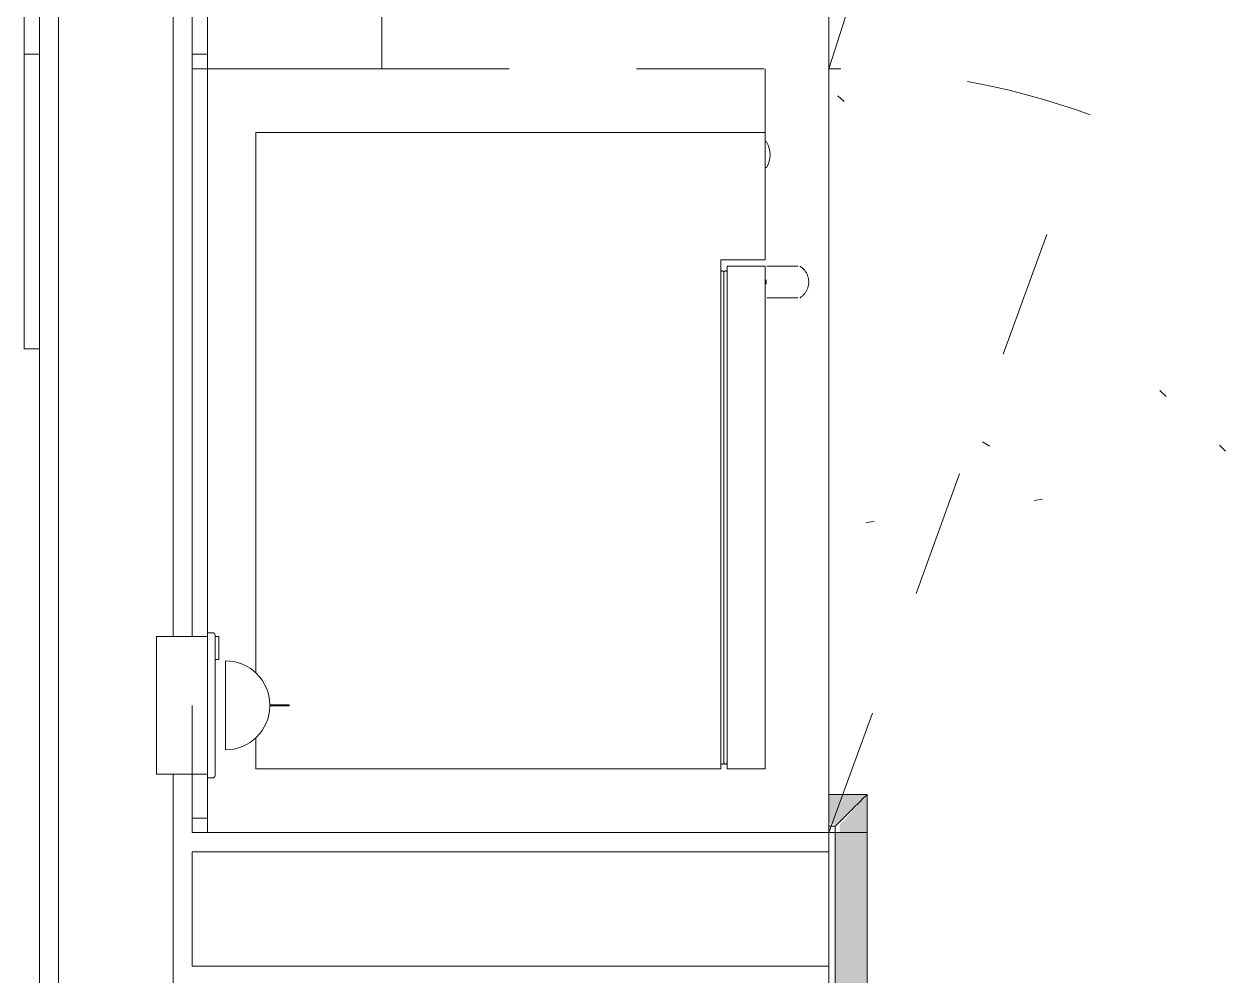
# Model space of a CAD drawing. Header units: metres. Extents: x -2477 to -2300, y 3875 to 4051.
# Drawn here: x -2393.05 to -2392.102, y 3971.876 to 3972.624 of the extents above; entities that cross this region are included whole.
import ezdxf

# ---------------------------------------------------------------- set-up
doc = ezdxf.new("R2010")
doc.units = ezdxf.units.M
doc.linetypes.add('Hidden', pattern=[0.006, 0.004, -0.002])
for name, color, linetype, lineweight in [('A-FLOR-PATT', 8, 'Continuous', 5), ('A-GENM', 13, 'Continuous', 5), ('A-WALL', 113, 'Continuous', 5), ('E-ELEC-FIXT', 91, 'Continuous', 5), ('I-FURN', 30, 'Continuous', 5), ('Q-CASE', 31, 'Continuous', 5), ('Q-CASE-HDLN', 31, 'Hidden', 5)]:
    doc.layers.add(name, color=color, linetype=linetype, lineweight=lineweight)
pattern_1 = [(307.5, (-3971.869, -2392.418), (0.489413607, 0.016003117), [0.00671, -0.37937, 0.00671, -0.42509, -0.41275]), (307.5, (-3971.869, -2392.418), (0.489413607, 0.016003117), [-0.81788, 0.00671, -0.40604]), (277.5, (-3971.869, -2392.418), (0.71682682, -0.44952104), [0.00671, -0.20157, 0.00671, -0.34127, -0.13335]), (277.5, (-3971.869, -2392.418), (0.71682682, -0.44952104), [-0.55626, 0.00671, -0.12664]), (237.5, (-3971.869, -2392.105), (0.001437647, -0.790987922), [0.00671, -0.12029, 0.00671, -0.45049, -0.5969]), (237.5, (-3971.869, -2392.105), (0.001437647, -0.790987922), [-0.5842, 0.00671, -0.59019]), (227.5, (-3971.869, -2392.105), (0.22293055, -0.76355215), [0.00671, -0.05679, 0.00671, -0.29301, -0.3429]), (227.5, (-3971.869, -2392.105), (0.22293055, -0.76355215), [-0.36322, 0.00671, -0.33619])]

# ---------------------------------------------------------------- blocks, each defined once
blk = doc.blocks.new('WALL_FINISH - M-TIL2 Wall Tile-3197785-GA - Part A')
at = {"layer": 'A-GENM'}
h = blk.add_hatch(dxfattribs=at)
h.set_pattern_fill('FP_16', color=256, style=0, pattern_type=2)
h.set_pattern_definition([(0, (0, 0), (0, 0.3), []), (90, (0, 0), (-0.6, 4e-17), [])])
h.paths.add_polyline_path([(0, -0.012), (0.04582, -0.012), (0.04582, 0), (0, 0)])
h.paths.add_polyline_path([(0.15418, -0.012), (1.812, -0.012), (1.812, 0), (0.15418, 0)])
for p, q in [((0, -0.012), (0.043, -0.012)), ((0.157, -0.012), (0.6, -0.012))]:
    blk.add_line(p, q, dxfattribs=at)
blk = doc.blocks.new('WALL_FINISH - M-FLT1 - Skirting Tile-2317593-GA - Part A')
at = {"layer": 'A-GENM'}
h = blk.add_hatch(dxfattribs=at)
h.set_pattern_fill('FP_17', color=256, style=0, pattern_type=2)
h.set_pattern_definition([(0, (0, 0), (0, 0.6), []), (90, (0, 0), (-0.6, 4e-17), [])])
h.paths.add_polyline_path([(0.76, -0.012), (0.76, 0), (0.28, 0), (0.28, -0.012)])
for p, q in [((0.76, -0.012), (0.76, 0)), ((0.28, -0.012), (0.76, -0.012))]:
    blk.add_line(p, q, dxfattribs=at)
blk = doc.blocks.new('Casework_BaseCabinet_DoublePanelSolid_AF - BelowBench_2Door_NO SHELF_-2653720-GA - Part A')
at = {"layer": 'Q-CASE-HDLN'}
for p, q in [((-0.5573, -0.502), (0.01446, -0.68392)), ((0.6427, -0.50265), (0.07094, -0.68457))]:
    blk.add_line(p, q, dxfattribs=at)
for centre, radius, start, end in [((-0.5573, -0.502), 0.6, 342.35021, 0), ((0.60194, -0.50896), 0.55928, 179.28743, 198.30049)]:
    blk.add_arc(centre, radius, start, end, dxfattribs=at)
blk = doc.blocks.new('Casework_UpperCabinet_OpenShelves_AF - UpperCabinet_OpenShelves-2649920-GA - Part A')
at = {"layer": 'Q-CASE-HDLN'}
for p, q in [((-0.2553, 0), (0.3447, 0)), ((-0.2553, -0.45), (-0.2553, 0)), ((-0.2553, 0), (0.3447, 0)), ((-0.2553, -0.45), (-0.2553, 0)), ((0.3447, 0), (0.3447, -0.012)), ((0.3447, 0), (0.3447, -0.012)), ((0.3447, -0.149), (0.3447, -0.45)), ((0.3447, -0.149), (0.3447, -0.45)), ((0.3447, -0.45), (-0.2553, -0.45)), ((0.3447, -0.45), (-0.2553, -0.45))]:
    blk.add_line(p, q, dxfattribs=at)
blk = doc.blocks.new('Casework_BaseCabinet_SinglePanelSolid_AF - BelowBench-2598576-GA - Part A')
at = {"layer": 'Q-CASE-HDLN'}
blk.add_line((-0.2553, -0.5), (0.30852, -0.70521), dxfattribs=at)
blk.add_arc((-0.2553, -0.5), 0.6, 340, 0, dxfattribs=at)
blk = doc.blocks.new('OVE003_FQCA-067_OVEN - MICROWAVE DOMESTIC_FE-35400 - FE-35400 - OVE003-2599696-GA - Part A')
at = {"layer": 'E-ELEC-FIXT'}
for p, q in [((-0.22536, 0), (-0.25, 0)), ((-0.25, 0), (-0.25, -0.365)), ((0.25, 0), (-0.17464, 0)), ((0.25, -0.4), (0.25, 0)), ((-0.25, -0.365), (0.15, -0.365)), ((-0.245, -0.3675), (-0.215, -0.3675)), ((-0.245, -0.3675), (-0.215, -0.3675)), ((-0.24456, -0.365), (-0.24474, -0.365)), ((-0.235, -0.3675), (-0.215, -0.3675)), ((-0.235, -0.3675), (-0.215, -0.3675)), ((0.11, -0.3675), (-0.215, -0.3675)), ((-0.215, -0.3675), (0.11, -0.3675)), ((0.11, -0.3675), (0.13, -0.3675)), ((0.11, -0.3675), (0.14, -0.3675)), ((0.11, -0.3675), (0.13, -0.3675)), ((0.11, -0.3675), (0.14, -0.3675)), ((0.15, -0.365), (0.15, -0.4)), ((-0.25, -0.37), (0.145, -0.37)), ((-0.25, -0.37), (-0.25, -0.4)), ((0.13956, -0.37), (0.13974, -0.37)), ((0.145, -0.4), (0.145, -0.37)), ((0.145, -0.4), (-0.25, -0.4)), ((0.12, -0.40115), (0.12, -0.42566)), ((0.145, -0.42566), (0.145, -0.40115)), ((0.15, -0.4), (0.25, -0.4)), ((0.2225, -0.4), (0.2225, -0.401)), ((0.2425, -0.401), (0.2425, -0.4)), ((0.2425, -0.4), (0.2425, -0.401)), ((0.2425, -0.401), (0.2425, -0.4)), ((0.2425, -0.4), (0.2425, -0.401)), ((0.2425, -0.401), (0.2425, -0.4)), ((0.2425, -0.4), (0.2425, -0.401)), ((0.2425, -0.401), (0.2425, -0.4)), ((0.2425, -0.4), (0.2425, -0.401)), ((0.2425, -0.401), (0.2425, -0.4)), ((0.2425, -0.4), (0.2425, -0.401))]:
    blk.add_line(p, q, dxfattribs=at)
at = {"layer": 'E-ELEC-FIXT', "flags": 128}
for points in [[(-0.245, -0.3675), (-0.24505, -0.3675), (-0.2451, -0.3675), (-0.24515, -0.36749), (-0.2452, -0.36748), (-0.24525, -0.36748), (-0.2453, -0.36746), (-0.24535, -0.36745), (-0.24539, -0.36744), (-0.24544, -0.36742), (-0.24549, -0.3674), (-0.24553, -0.36738), (-0.24558, -0.36736), (-0.24562, -0.36733), (-0.24566, -0.36731), (-0.24571, -0.36728), (-0.24575, -0.36725), (-0.24579, -0.36722), (-0.24582, -0.36719), (-0.24586, -0.36716), (-0.2459, -0.36712), (-0.24593, -0.36708), (-0.24596, -0.36705), (-0.24599, -0.36701), (-0.24602, -0.36697), (-0.24605, -0.36693), (-0.24608, -0.36688), (-0.2461, -0.36684), (-0.24613, -0.36679), (-0.24615, -0.36675), (-0.24617, -0.3667), (-0.24618, -0.36666), (-0.2462, -0.36661), (-0.24621, -0.36656), (-0.24622, -0.36651), (-0.24623, -0.36646), (-0.24624, -0.36641), (-0.24624, -0.36636), (-0.24625, -0.36631), (-0.24625, -0.36626), (-0.24625, -0.36621), (-0.24625, -0.36616), (-0.24624, -0.36611), (-0.24624, -0.36606), (-0.24623, -0.36601), (-0.24622, -0.36597), (-0.2462, -0.36592), (-0.24619, -0.36587), (-0.24617, -0.36582), (-0.24616, -0.36578), (-0.24614, -0.36573), (-0.24611, -0.36568), (-0.24609, -0.36564), (-0.24607, -0.3656), (-0.24604, -0.36556), (-0.24601, -0.36551), (-0.24598, -0.36547), (-0.24595, -0.36544), (-0.24592, -0.3654), (-0.24588, -0.36536), (-0.24584, -0.36533), (-0.24581, -0.3653), (-0.24577, -0.36526), (-0.24573, -0.36523), (-0.24569, -0.36521), (-0.24564, -0.36518), (-0.2456, -0.36515), (-0.24556, -0.36513), (-0.24551, -0.36511), (-0.24547, -0.36509), (-0.24542, -0.36507), (-0.24537, -0.36506), (-0.24532, -0.36504), (-0.24527, -0.36503), (-0.24523, -0.36502), (-0.24518, -0.36501)], [(-0.2452, -0.36998), (-0.24525, -0.36998), (-0.2453, -0.36996), (-0.24535, -0.36995), (-0.24539, -0.36994), (-0.24544, -0.36992), (-0.24549, -0.3699), (-0.24553, -0.36988), (-0.24558, -0.36986), (-0.24562, -0.36983), (-0.24566, -0.36981), (-0.24571, -0.36978), (-0.24575, -0.36975), (-0.24579, -0.36972), (-0.24582, -0.36969), (-0.24586, -0.36966), (-0.2459, -0.36962), (-0.24593, -0.36958), (-0.24596, -0.36955), (-0.24599, -0.36951), (-0.24602, -0.36947), (-0.24605, -0.36943), (-0.24608, -0.36938), (-0.2461, -0.36934), (-0.24613, -0.36929), (-0.24615, -0.36925), (-0.24617, -0.3692), (-0.24618, -0.36916), (-0.2462, -0.36911), (-0.24621, -0.36906), (-0.24622, -0.36901), (-0.24623, -0.36896), (-0.24624, -0.36891), (-0.24624, -0.36886), (-0.24625, -0.36881), (-0.24625, -0.36876), (-0.24625, -0.36871), (-0.24625, -0.36866), (-0.24624, -0.36861), (-0.24624, -0.36856), (-0.24623, -0.36851), (-0.24622, -0.36847), (-0.2462, -0.36842), (-0.24619, -0.36837), (-0.24617, -0.36832), (-0.24616, -0.36828), (-0.24614, -0.36823), (-0.24611, -0.36818), (-0.24609, -0.36814), (-0.24607, -0.3681), (-0.24604, -0.36806), (-0.24601, -0.36801), (-0.24598, -0.36797), (-0.24595, -0.36794), (-0.24592, -0.3679), (-0.24588, -0.36786), (-0.24584, -0.36783), (-0.24581, -0.3678), (-0.24577, -0.36776), (-0.24573, -0.36773), (-0.24569, -0.36771), (-0.24564, -0.36768), (-0.2456, -0.36765), (-0.24556, -0.36763), (-0.24551, -0.36761), (-0.24547, -0.36759), (-0.24542, -0.36757), (-0.24537, -0.36756), (-0.24532, -0.36754), (-0.24527, -0.36753), (-0.24523, -0.36752), (-0.24518, -0.36751), (-0.24513, -0.36751), (-0.24508, -0.3675), (-0.24503, -0.3675), (-0.245, -0.3675)], [(-0.245, -0.3675), (-0.24498, -0.3675), (-0.2449, -0.3675), (-0.24478, -0.3675), (-0.24462, -0.3675), (-0.2444, -0.3675), (-0.24414, -0.3675), (-0.24383, -0.3675), (-0.24348, -0.3675), (-0.24308, -0.3675), (-0.24263, -0.3675), (-0.24214, -0.3675), (-0.24161, -0.3675), (-0.24103, -0.3675), (-0.24042, -0.3675), (-0.23976, -0.3675), (-0.23906, -0.3675), (-0.23833, -0.3675), (-0.23755, -0.3675), (-0.23675, -0.3675), (-0.2359, -0.3675), (-0.23502, -0.3675), (-0.23411, -0.3675), (-0.23317, -0.3675), (-0.23221, -0.3675), (-0.23121, -0.3675), (-0.23019, -0.3675), (-0.22914, -0.3675), (-0.22807, -0.3675), (-0.22698, -0.3675), (-0.22587, -0.3675), (-0.22474, -0.3675), (-0.2236, -0.3675), (-0.22245, -0.3675), (-0.22128, -0.3675), (-0.2201, -0.3675), (-0.21891, -0.3675), (-0.21772, -0.3675), (-0.21652, -0.3675), (-0.21532, -0.3675), (-0.215, -0.3675)], [(-0.215, -0.3675), (-0.2162, -0.3675), (-0.2174, -0.3675), (-0.21859, -0.3675), (-0.21978, -0.3675), (-0.22096, -0.3675), (-0.22213, -0.3675), (-0.22329, -0.3675), (-0.22444, -0.3675), (-0.22557, -0.3675), (-0.22668, -0.3675), (-0.22778, -0.3675), (-0.22885, -0.3675), (-0.22991, -0.3675), (-0.23094, -0.3675), (-0.23194, -0.3675), (-0.23292, -0.3675), (-0.23386, -0.3675), (-0.23478, -0.3675), (-0.23567, -0.3675), (-0.23652, -0.3675), (-0.23734, -0.3675), (-0.23812, -0.3675), (-0.23887, -0.3675), (-0.23958, -0.3675), (-0.24024, -0.3675), (-0.24087, -0.3675), (-0.24146, -0.3675), (-0.242, -0.3675), (-0.2425, -0.3675), (-0.24296, -0.3675), (-0.24337, -0.3675), (-0.24374, -0.3675), (-0.24406, -0.3675), (-0.24434, -0.3675), (-0.24456, -0.3675), (-0.24474, -0.3675), (-0.24488, -0.3675), (-0.24496, -0.3675), (-0.245, -0.3675)], [(-0.215, -0.3675), (-0.2162, -0.3675), (-0.2174, -0.3675), (-0.21859, -0.3675), (-0.21978, -0.3675), (-0.22096, -0.3675), (-0.22213, -0.3675), (-0.22329, -0.3675), (-0.22444, -0.3675), (-0.22557, -0.3675), (-0.22668, -0.3675), (-0.22778, -0.3675), (-0.22885, -0.3675), (-0.22991, -0.3675), (-0.23094, -0.3675), (-0.23194, -0.3675), (-0.23292, -0.3675), (-0.23386, -0.3675), (-0.23478, -0.3675), (-0.23567, -0.3675), (-0.23652, -0.3675), (-0.23734, -0.3675), (-0.23812, -0.3675), (-0.23887, -0.3675), (-0.23958, -0.3675), (-0.24024, -0.3675), (-0.24087, -0.3675), (-0.24146, -0.3675), (-0.242, -0.3675), (-0.2425, -0.3675), (-0.24296, -0.3675), (-0.24337, -0.3675), (-0.24374, -0.3675), (-0.24406, -0.3675), (-0.24434, -0.3675), (-0.24456, -0.3675), (-0.24474, -0.3675), (-0.24488, -0.3675), (-0.24496, -0.3675), (-0.245, -0.3675)], [(-0.245, -0.3675), (-0.24498, -0.3675), (-0.2449, -0.3675), (-0.24478, -0.3675), (-0.24462, -0.3675), (-0.2444, -0.3675), (-0.24414, -0.3675), (-0.24383, -0.3675), (-0.24348, -0.3675), (-0.24308, -0.3675), (-0.24263, -0.3675), (-0.24214, -0.3675), (-0.24161, -0.3675), (-0.24103, -0.3675), (-0.24042, -0.3675), (-0.23976, -0.3675), (-0.23906, -0.3675), (-0.23833, -0.3675), (-0.23755, -0.3675), (-0.23675, -0.3675), (-0.2359, -0.3675), (-0.23502, -0.3675), (-0.23411, -0.3675), (-0.23317, -0.3675), (-0.23221, -0.3675), (-0.23121, -0.3675), (-0.23019, -0.3675), (-0.22914, -0.3675), (-0.22807, -0.3675), (-0.22698, -0.3675), (-0.22587, -0.3675), (-0.22474, -0.3675), (-0.2236, -0.3675), (-0.22245, -0.3675), (-0.22128, -0.3675), (-0.2201, -0.3675), (-0.21891, -0.3675), (-0.21772, -0.3675), (-0.21652, -0.3675), (-0.21532, -0.3675), (-0.215, -0.3675)], [(-0.215, -0.365), (-0.2162, -0.365), (-0.2174, -0.365), (-0.21859, -0.365), (-0.21978, -0.365), (-0.22096, -0.365), (-0.22213, -0.365)], [(0.11745, -0.365), (0.11628, -0.365), (0.1151, -0.365), (0.11391, -0.365), (0.11272, -0.365), (0.11152, -0.365), (0.11032, -0.365), (0.11, -0.365)], [(0.14, -0.3675), (0.13998, -0.3675), (0.1399, -0.3675), (0.13978, -0.3675), (0.13962, -0.3675), (0.1394, -0.3675), (0.13914, -0.3675), (0.13883, -0.3675), (0.13848, -0.3675), (0.13808, -0.3675), (0.13763, -0.3675), (0.13714, -0.3675), (0.13661, -0.3675), (0.13603, -0.3675), (0.13542, -0.3675), (0.13476, -0.3675), (0.13406, -0.3675), (0.13333, -0.3675), (0.13255, -0.3675), (0.13175, -0.3675), (0.1309, -0.3675), (0.13002, -0.3675), (0.12911, -0.3675), (0.12817, -0.3675), (0.12721, -0.3675), (0.12621, -0.3675), (0.12519, -0.3675), (0.12414, -0.3675), (0.12307, -0.3675), (0.12198, -0.3675), (0.12087, -0.3675), (0.11974, -0.3675), (0.1186, -0.3675), (0.11745, -0.3675), (0.11628, -0.3675), (0.1151, -0.3675), (0.11391, -0.3675), (0.11272, -0.3675), (0.11152, -0.3675), (0.11032, -0.3675), (0.11, -0.3675)], [(0.11, -0.3675), (0.1112, -0.3675), (0.1124, -0.3675), (0.11359, -0.3675), (0.11478, -0.3675), (0.11596, -0.3675), (0.11713, -0.3675), (0.11829, -0.3675), (0.11944, -0.3675), (0.12057, -0.3675), (0.12168, -0.3675), (0.12278, -0.3675), (0.12385, -0.3675), (0.12491, -0.3675), (0.12594, -0.3675), (0.12694, -0.3675), (0.12792, -0.3675), (0.12886, -0.3675), (0.12978, -0.3675), (0.13067, -0.3675), (0.13152, -0.3675), (0.13234, -0.3675), (0.13312, -0.3675), (0.13387, -0.3675), (0.13458, -0.3675), (0.13524, -0.3675), (0.13587, -0.3675), (0.13646, -0.3675), (0.137, -0.3675), (0.1375, -0.3675), (0.13796, -0.3675), (0.13837, -0.3675), (0.13874, -0.3675), (0.13906, -0.3675), (0.13934, -0.3675), (0.13956, -0.3675), (0.13974, -0.3675), (0.13988, -0.3675), (0.13996, -0.3675), (0.14, -0.3675)], [(0.11, -0.3675), (0.1112, -0.3675), (0.1124, -0.3675), (0.11359, -0.3675), (0.11478, -0.3675), (0.11596, -0.3675), (0.11713, -0.3675), (0.11829, -0.3675), (0.11944, -0.3675), (0.12057, -0.3675), (0.12168, -0.3675), (0.12278, -0.3675), (0.12385, -0.3675), (0.12491, -0.3675), (0.12594, -0.3675), (0.12694, -0.3675), (0.12792, -0.3675), (0.12886, -0.3675), (0.12978, -0.3675), (0.13067, -0.3675), (0.13152, -0.3675), (0.13234, -0.3675), (0.13312, -0.3675), (0.13387, -0.3675), (0.13458, -0.3675), (0.13524, -0.3675), (0.13587, -0.3675), (0.13646, -0.3675), (0.137, -0.3675), (0.1375, -0.3675), (0.13796, -0.3675), (0.13837, -0.3675), (0.13874, -0.3675), (0.13906, -0.3675), (0.13934, -0.3675), (0.13956, -0.3675), (0.13974, -0.3675), (0.13988, -0.3675), (0.13996, -0.3675), (0.14, -0.3675)], [(0.14, -0.3675), (0.13998, -0.3675), (0.1399, -0.3675), (0.13978, -0.3675), (0.13962, -0.3675), (0.1394, -0.3675), (0.13914, -0.3675), (0.13883, -0.3675), (0.13848, -0.3675), (0.13808, -0.3675), (0.13763, -0.3675), (0.13714, -0.3675), (0.13661, -0.3675), (0.13603, -0.3675), (0.13542, -0.3675), (0.13476, -0.3675), (0.13406, -0.3675), (0.13333, -0.3675), (0.13255, -0.3675), (0.13175, -0.3675), (0.1309, -0.3675), (0.13002, -0.3675), (0.12911, -0.3675), (0.12817, -0.3675), (0.12721, -0.3675), (0.12621, -0.3675), (0.12519, -0.3675), (0.12414, -0.3675), (0.12307, -0.3675), (0.12198, -0.3675), (0.12087, -0.3675), (0.11974, -0.3675), (0.1186, -0.3675), (0.11745, -0.3675), (0.11628, -0.3675), (0.1151, -0.3675), (0.11391, -0.3675), (0.11272, -0.3675), (0.11152, -0.3675), (0.11032, -0.3675), (0.11, -0.3675)], [(0.13978, -0.365), (0.13962, -0.365), (0.1394, -0.365)], [(0.1402, -0.36502), (0.14025, -0.36502), (0.1403, -0.36504), (0.14035, -0.36505), (0.14039, -0.36506), (0.14044, -0.36508), (0.14049, -0.3651), (0.14053, -0.36512), (0.14058, -0.36514), (0.14062, -0.36517), (0.14066, -0.36519), (0.14071, -0.36522), (0.14075, -0.36525), (0.14079, -0.36528), (0.14082, -0.36531), (0.14086, -0.36534), (0.1409, -0.36538), (0.14093, -0.36542), (0.14096, -0.36545), (0.14099, -0.36549), (0.14102, -0.36553), (0.14105, -0.36557), (0.14108, -0.36562), (0.1411, -0.36566), (0.14113, -0.36571), (0.14115, -0.36575), (0.14117, -0.3658), (0.14118, -0.36584), (0.1412, -0.36589), (0.14121, -0.36594), (0.14122, -0.36599), (0.14123, -0.36604), (0.14124, -0.36609), (0.14124, -0.36614), (0.14125, -0.36619), (0.14125, -0.36624), (0.14125, -0.36629), (0.14125, -0.36634), (0.14124, -0.36639), (0.14124, -0.36644), (0.14123, -0.36649), (0.14122, -0.36653), (0.1412, -0.36658), (0.14119, -0.36663), (0.14117, -0.36668), (0.14116, -0.36672), (0.14114, -0.36677), (0.14111, -0.36682), (0.14109, -0.36686), (0.14107, -0.3669), (0.14104, -0.36694), (0.14101, -0.36699), (0.14098, -0.36703), (0.14095, -0.36706), (0.14092, -0.3671), (0.14088, -0.36714), (0.14084, -0.36717), (0.14081, -0.3672), (0.14077, -0.36724), (0.14073, -0.36727), (0.14069, -0.36729), (0.14064, -0.36732), (0.1406, -0.36735), (0.14056, -0.36737), (0.14051, -0.36739), (0.14047, -0.36741), (0.14042, -0.36743), (0.14037, -0.36744), (0.14032, -0.36746), (0.14027, -0.36747), (0.14023, -0.36748), (0.14018, -0.36749), (0.14013, -0.36749), (0.14008, -0.3675), (0.14003, -0.3675), (0.14, -0.3675)], [(0.14, -0.3675), (0.14005, -0.3675), (0.1401, -0.3675), (0.14015, -0.36751), (0.1402, -0.36752), (0.14025, -0.36752), (0.1403, -0.36754), (0.14035, -0.36755), (0.14039, -0.36756), (0.14044, -0.36758), (0.14049, -0.3676), (0.14053, -0.36762), (0.14058, -0.36764), (0.14062, -0.36767), (0.14066, -0.36769), (0.14071, -0.36772), (0.14075, -0.36775), (0.14079, -0.36778), (0.14082, -0.36781), (0.14086, -0.36784), (0.1409, -0.36788), (0.14093, -0.36792), (0.14096, -0.36795), (0.14099, -0.36799), (0.14102, -0.36803), (0.14105, -0.36807), (0.14108, -0.36812), (0.1411, -0.36816), (0.14113, -0.36821), (0.14115, -0.36825), (0.14117, -0.3683), (0.14118, -0.36834), (0.1412, -0.36839), (0.14121, -0.36844), (0.14122, -0.36849), (0.14123, -0.36854), (0.14124, -0.36859), (0.14124, -0.36864), (0.14125, -0.36869), (0.14125, -0.36874), (0.14125, -0.36879), (0.14125, -0.36884), (0.14124, -0.36889), (0.14124, -0.36894), (0.14123, -0.36899), (0.14122, -0.36903), (0.1412, -0.36908), (0.14119, -0.36913), (0.14117, -0.36918), (0.14116, -0.36922), (0.14114, -0.36927), (0.14111, -0.36932), (0.14109, -0.36936), (0.14107, -0.3694), (0.14104, -0.36944), (0.14101, -0.36949), (0.14098, -0.36953), (0.14095, -0.36956), (0.14092, -0.3696), (0.14088, -0.36964), (0.14084, -0.36967), (0.14081, -0.3697), (0.14077, -0.36974), (0.14073, -0.36977), (0.14069, -0.36979), (0.14064, -0.36982), (0.1406, -0.36985), (0.14056, -0.36987), (0.14051, -0.36989), (0.14047, -0.36991), (0.14042, -0.36993), (0.14037, -0.36994), (0.14032, -0.36996), (0.14027, -0.36997), (0.14023, -0.36998), (0.14018, -0.36999)], [(-0.24478, -0.37), (-0.24462, -0.37), (-0.2444, -0.37)], [(-0.22245, -0.37), (-0.22128, -0.37), (-0.2201, -0.37), (-0.21891, -0.37), (-0.21772, -0.37), (-0.21652, -0.37), (-0.21532, -0.37), (-0.215, -0.37)], [(0.11, -0.37), (0.1112, -0.37), (0.1124, -0.37), (0.11359, -0.37), (0.11478, -0.37), (0.11596, -0.37), (0.11713, -0.37)], [(0.145, -0.4271), (0.14469, -0.42759), (0.14436, -0.42807), (0.14401, -0.42854), (0.14364, -0.42899), (0.14325, -0.42943), (0.14285, -0.42985), (0.14243, -0.43026), (0.142, -0.43064), (0.14155, -0.43102), (0.14108, -0.43137), (0.1406, -0.4317), (0.14011, -0.43202), (0.1396, -0.43231), (0.13909, -0.43258), (0.13856, -0.43284), (0.13803, -0.43307), (0.13748, -0.43328), (0.13693, -0.43347), (0.13637, -0.43363), (0.13581, -0.43378), (0.13523, -0.4339), (0.13466, -0.434), (0.13408, -0.43407), (0.1335, -0.43412), (0.13292, -0.43415), (0.13233, -0.43416), (0.13175, -0.43414), (0.13117, -0.4341), (0.13059, -0.43403), (0.13001, -0.43394), (0.12944, -0.43383), (0.12887, -0.4337), (0.12831, -0.43354), (0.12775, -0.43336), (0.1272, -0.43316), (0.12666, -0.43294), (0.12613, -0.43269), (0.12561, -0.43243), (0.1251, -0.43214), (0.12461, -0.43184), (0.12412, -0.43151), (0.12365, -0.43117), (0.12319, -0.4308), (0.12275, -0.43042), (0.12232, -0.43002), (0.12191, -0.42961), (0.12152, -0.42918), (0.12115, -0.42873), (0.12079, -0.42827), (0.12045, -0.42779), (0.12013, -0.42731), (0.12, -0.4271)]]:
    blk.add_lwpolyline(points, dxfattribs=at)
at = {"layer": 'E-ELEC-FIXT'}
blk.add_arc((0.2325, -0.38444), 0.01934, 238.86815, 301.13185, dxfattribs=at)
blk.add_arc((0.2325, -0.38444), 0.01934, 238.86815, 301.13185, dxfattribs=at)
blk.add_arc((0.2325, -0.38444), 0.01934, 238.86815, 301.13185, dxfattribs=at)
blk.add_arc((0.2325, -0.38444), 0.01934, 238.86815, 301.13185, dxfattribs=at)
blk.add_arc((0.2325, -0.38444), 0.01934, 238.86815, 301.13185, dxfattribs=at)
blk.add_arc((0.2325, -0.38444), 0.01934, 238.86815, 301.13185, dxfattribs=at)
blk.add_arc((0.2325, -0.38444), 0.01934, 238.86815, 301.13185, dxfattribs=at)
blk.add_arc((0.2325, -0.38444), 0.01934, 238.86815, 301.13185, dxfattribs=at)
blk.add_arc((0.2325, -0.38444), 0.01934, 238.86815, 301.13185, dxfattribs=at)
blk.add_arc((0.2325, -0.38444), 0.01934, 238.86815, 301.13185, dxfattribs=at)
blk.add_open_spline([(0.13074, -0.40061), (0.13146, -0.40071), (0.13265, -0.40077), (0.13382, -0.40067), (0.13425, -0.40061)], degree=3, knots=[0.4444444, 0.4444444, 0.4444444, 0.4444444, 0.5138889, 0.5555556, 0.5555556, 0.5555556, 0.5555556], dxfattribs=at)
blk = doc.blocks.new('GPO100_GPO - SINGLE_9000 - 9000 - GPO100-2608006-GA - Part A')
at = {"layer": 'E-ELEC-FIXT'}
for p, q in [((-0.05418, 0.046), (0.05418, 0.046)), ((-0.05418, 0.046), (-0.05418, 0.006)), ((0.05418, 0.006), (0.05418, 0.046)), ((-0.057, 0.006), (0.057, 0.006)), ((-0.057, 0.006), (-0.057, 0.002)), ((-0.055, 0), (0.055, 0)), ((0.057, 0.002), (0.057, 0.006)), ((0.035, -0.008), (-0.035, -0.008)), ((-0.00953, 0), (-0.01212, 0)), ((-0.01212, 0), (-0.00887, 0)), ((-0.00628, 0), (-0.00953, 0)), ((-0.00887, 0), (-0.00628, 0)), ((-0.0015, 0), (0.0015, 0)), ((0.0015, 0), (-0.0015, 0)), ((0.00953, 0), (0.00628, 0)), ((0.00628, 0), (0.00887, 0)), ((0.00887, 0), (0.01212, 0)), ((0.01212, 0), (0.00953, 0)), ((0.036, -0.00283), (0.036, 0)), ((0.036, 0), (0.054, 0)), ((0.054, -0.00283), (0.036, -0.00283)), ((0.054, 0), (0.054, -0.00283)), ((-0.0005, -0.043), (-0.0005, -0.058)), ((0.0005, -0.058), (0.0005, -0.043)), ((-0.0005, -0.058), (0.0005, -0.058))]:
    blk.add_line(p, q, dxfattribs=at)
for start, end in [(180, 269.18146), (270.81854, 360)]:
    blk.add_arc((0, -0.008), 0.035, start, end, dxfattribs=at)
for points in [[(-0.057, 0.002), (-0.057, 0.00183), (-0.05697, 0.00156), (-0.05685, 0.00123), (-0.05674, 0.001), (-0.05659, 0.00078), (-0.05642, 0.00058), (-0.05622, 0.00041), (-0.05604, 0.00029), (-0.05589, 0.0002), (-0.05573, 0.00013), (-0.0556, 0.00009), (-0.05552, 0.00007)], [(0.057, 0.002), (0.057, 0.00183), (0.05697, 0.00156), (0.05685, 0.00123), (0.05674, 0.001), (0.05659, 0.00078), (0.05642, 0.00058), (0.05622, 0.00041), (0.05604, 0.00029), (0.05589, 0.0002), (0.05573, 0.00013), (0.0556, 0.00009), (0.05552, 0.00007)]]:
    blk.add_open_spline(points, degree=3, knots=[0, 0, 0, 0, 0.1666667, 0.25, 0.3333333, 0.4166667, 0.5, 0.5833333, 0.6666667, 0.7083333, 0.75, 0.8333333, 0.8333333, 0.8333333, 0.8333333], dxfattribs=at)
blk = doc.blocks.new('FP_128-GA - Part A')
at = {"layer": 'A-GENM', "true_color": 0xe2e9e0}
blk.add_hatch(color=254, dxfattribs=at).paths.add_polyline_path([(0.12, -0.01232), (0.12, -0.03), (0.15, -0.03), (0.12585, -0.00835), (0.12, -0.00835)])
blk = doc.blocks.new('FP_129-GA - Part A')
at = {"layer": 'A-GENM', "true_color": 0xe2e9e0}
blk.add_hatch(color=254, dxfattribs=at).paths.add_polyline_path([(0.12585, -0.00585), (0.15, -0.03), (0.14948, 0), (0.1277, 0), (0.12628, -0.00451)])
blk = doc.blocks.new('FP_130-GA - Part A')
at = {"layer": 'A-GENM', "true_color": 0xe2e9e0}
blk.add_hatch(color=254, dxfattribs=at).paths.add_polyline_path([(-0.03, -0.03), (0, -0.03), (0, -0.00835), (-0.00835, -0.00835), (-0.02353, -0.02353)])
blk = doc.blocks.new('FP_131-GA - Part A')
at = {"layer": 'A-GENM', "true_color": 0xe2e9e0}
blk.add_hatch(color=254, dxfattribs=at).paths.add_polyline_path([(-0.03, -0.03), (-0.00835, -0.00835), (-0.00835, 0), (-0.03, 0), (-0.03, -0.02559)])
blk = doc.blocks.new('FP_132-GA - Part A')
at = {"layer": 'A-GENM', "true_color": 0xe2e9e0}
blk.add_hatch(color=254, dxfattribs=at).paths.add_polyline_path([(0, -0.00585), (0, -0.03), (0.12, -0.03), (0.12, -0.005), (0, -0.005)])
blk = doc.blocks.new('SKIRTING1 - FLSK-010-V127-GA - Part A')
at = {"layer": 'A-GENM'}
h = blk.add_hatch(dxfattribs=at)
h.set_pattern_fill('FP_48', color=256, style=0, pattern_type=2)
h.set_pattern_definition(pattern_1)
h.paths.add_polyline_path([(0, -0.005), (0, 0), (-0.005, 0), (-0.005, -0.005)])
h = blk.add_hatch(dxfattribs=at)
h.set_pattern_fill('FP_48', color=256, style=0, pattern_type=2)
h.set_pattern_definition(pattern_1)
h.paths.add_polyline_path([(0, -0.005), (0.12, -0.005), (0.12, 0), (0, 0)])
h = blk.add_hatch(dxfattribs=at)
h.set_pattern_fill('FP_48', color=256, style=0, pattern_type=2)
h.set_pattern_definition(pattern_1)
h.paths.add_polyline_path([(0.12, 0), (0.12, -0.005), (0.125, -0.005), (0.125, 0)])
for p, q in [((-0.03, -0.03), (-0.03, 0)), ((-0.03, 0), (-0.005, 0)), ((0, 0), (-0.005, 0)), ((-0.005, 0), (-0.005, -0.005)), ((-0.005, -0.005), (0, -0.005)), ((0, 0), (0, -0.005)), ((0, -0.005), (0, 0)), ((0, -0.005), (0, -0.03)), ((0, -0.03), (0, -0.005)), ((0.12, -0.005), (0, -0.005)), ((0.12, -0.005), (0.12, 0)), ((0.12, 0), (0.12, -0.005)), ((0.12, -0.03), (0.12, -0.005)), ((0.125, -0.005), (0.12, -0.005)), ((0.12, -0.005), (0.12, -0.03)), ((0.125, -0.005), (0.125, 0)), ((0.15, 0), (0.15, -0.03)), ((0, -0.03), (-0.03, -0.03)), ((0.12, -0.03), (0, -0.03)), ((0.15, -0.03), (0.12, -0.03))]:
    blk.add_line(p, q, dxfattribs=at)
for points, knots in [([(-0.005, -0.005), (-0.00501, -0.005), (-0.00543, -0.00543), (-0.00684, -0.00684), (-0.00829, -0.00829), (-0.0098, -0.00981), (-0.0112, -0.01119), (-0.01268, -0.01268), (-0.01474, -0.01474), (-0.01701, -0.01701), (-0.01893, -0.01893), (-0.02093, -0.02092), (-0.02455, -0.02455), (-0.02777, -0.02782), (-0.03, -0.03)], [0, 0, 0, 0, 0.166667, 0.25, 0.333333, 0.416667, 0.458333, 0.5, 0.583333, 0.666667, 0.708333, 0.75, 0.833333, 1, 1, 1, 1]), ([(0.15, -0.03), (0.14777, -0.02782), (0.14455, -0.02455), (0.14041, -0.02041), (0.13795, -0.01795), (0.13611, -0.0161), (0.13432, -0.01433), (0.13268, -0.01268), (0.1312, -0.01119), (0.1298, -0.00981), (0.12829, -0.00829), (0.12684, -0.00684), (0.12543, -0.00543), (0.12501, -0.005), (0.125, -0.005)], [0, 0, 0, 0, 0.166667, 0.25, 0.333333, 0.375, 0.416667, 0.5, 0.541667, 0.583333, 0.666667, 0.75, 0.833333, 1, 1, 1, 1])]:
    blk.add_open_spline(points, degree=3, knots=knots, dxfattribs=at)
for name in ['FP_131-GA - Part A', 'FP_129-GA - Part A', 'FP_130-GA - Part A', 'FP_132-GA - Part A', 'FP_128-GA - Part A']:
    blk.add_blockref(name, (0, 0), dxfattribs=at)
blk = doc.blocks.new('Mirror Unit_All-in-one - Mirror Unit_All-in-one-3197902-GA - Part A')
at = {"layer": 'I-FURN'}
for p, q in [((-0.59823, 0), (0.59823, 0)), ((-0.59823, 0), (-0.59823, -0.137)), ((0.59823, -0.137), (0.59823, 0)), ((0.59823, -0.137), (-0.59823, -0.137))]:
    blk.add_line(p, q, dxfattribs=at)

msp = doc.modelspace()

# ---------------------------------------------------------------- hatches: boundary and pattern name
at = {"layer": 'A-FLOR-PATT'}
h = msp.add_hatch(dxfattribs=at)
h.set_pattern_fill('FP_15', color=256, style=0, pattern_type=2)
h.set_pattern_definition([(37.5, (0, 0), (-0.016003117, 0.489413607), [0.00671, -0.37937, 0.00671, -0.42509, -0.41275]), (37.5, (0, 0), (-0.016003117, 0.489413607), [-0.81788, 0.00671, -0.40604]), (7.5, (0, 0), (0.44952104, 0.71682682), [0.00671, -0.20157, 0.00671, -0.34127, -0.13335]), (7.5, (0, 0), (0.44952104, 0.71682682), [-0.55626, 0.00671, -0.12664]), (327.5, (-0.3124, 0), (0.790987922, 0.001437647), [0.00671, -0.12029, 0.00671, -0.45049, -0.5969]), (327.5, (-0.3124, 0), (0.790987922, 0.001437647), [-0.5842, 0.00671, -0.59019]), (317.5, (-0.3124, 0), (0.76355215, 0.22293055), [0.00671, -0.05679, 0.00671, -0.29301, -0.3429]), (317.5, (-0.3124, 0), (0.76355215, 0.22293055), [-0.36322, 0.00671, -0.33619])])
h.paths.add_polyline_path([(-2390.17719, 3969.85392), (-2389.86135, 3969.85392), (-2389.86238, 3971.83883), (-2390.34765, 3971.83883), (-2390.34765, 3972.01883), (-2389.86135, 3972.01883), (-2389.86135, 3972.11124), (-2389.87392, 3972.1189), (-2389.88305, 3972.13437), (-2389.88435, 3972.14433), (-2389.88305, 3972.15329), (-2389.87392, 3972.16875), (-2389.86135, 3972.17883), (-2389.86135, 3972.34227), (-2389.83135, 3972.34227), (-2389.83135, 3972.35692), (-2389.83972, 3972.35723), (-2389.83764, 3972.55723), (-2389.82743, 3972.64421), (-2389.81157, 3972.69708), (-2389.79115, 3972.74198), (-2389.76264, 3972.78847), (-2389.74465, 3972.81214), (-2389.70591, 3972.85147), (-2389.65172, 3972.8939), (-2389.59472, 3972.92321), (-2389.52048, 3972.94594), (-2389.50386, 3972.94935), (-2389.43972, 3972.95515), (-2387.64005, 3972.95515), (-2387.53448, 3972.96174), (-2387.43627, 3972.97927), (-2387.31431, 3973.01649), (-2386.7498, 3973.21116), (-2386.97636, 3973.86911), (-2386.94799, 3973.87888), (-2386.95613, 3973.90252), (-2386.8994, 3973.92205), (-2387.23473, 3974.89594), (-2387.29147, 3974.8764), (-2387.29195, 3974.87096), (-2388.02737, 3974.61774), (-2388.08596, 3974.78792), (-2388.0576, 3974.80005), (-2388.84702, 3977.09275), (-2388.93596, 3977.06213), (-2388.92704, 3977.03123), (-2388.93092, 3977.02914), (-2388.93254, 3977.02934), (-2388.93731, 3977.02958), (-2388.95077, 3977.05703), (-2389.52404, 3976.85964), (-2389.52315, 3976.8437), (-2389.52597, 3976.8351), (-2389.53763, 3976.82144), (-2389.54662, 3976.81696), (-2389.55552, 3976.81528), (-2389.57311, 3976.81887), (-2389.5866, 3976.83071), (-2389.59063, 3976.83671), (-2390.16514, 3976.63889), (-2390.15623, 3976.60799), (-2390.16011, 3976.6059), (-2390.16173, 3976.6061), (-2390.1665, 3976.60634), (-2390.17996, 3976.63379), (-2390.35106, 3976.57487), (-2389.55875, 3974.2808), (-2389.53249, 3974.28984), (-2389.47389, 3974.11965), (-2390.48217, 3973.77246), (-2390.49194, 3973.79497), (-2390.49194, 3973.77083), (-2391.44765, 3973.77083), (-2391.44765, 3973.99883), (-2390.41468, 3973.99883), (-2390.80157, 3975.1224), (-2390.8116, 3975.12503), (-2390.82317, 3975.13067), (-2390.8333, 3975.14569), (-2390.8333, 3975.16636), (-2390.8235, 3975.1861), (-2391.20094, 3976.28223), (-2392.88765, 3975.7006), (-2392.88765, 3974.17554), (-2392.85554, 3974.17283), (-2392.85554, 3974.16956), (-2392.85554, 3974.16783), (-2392.85554, 3974.16375), (-2392.88765, 3974.1611), (-2392.88765, 3973.99883), (-2392.82812, 3973.99883), (-2392.82609, 3973.99883), (-2392.80349, 3973.99883), (-2392.80147, 3973.99883), (-2392.78821, 3973.99883), (-2392.78618, 3973.99883), (-2392.76359, 3973.99883), (-2392.76156, 3973.99883), (-2392.7483, 3973.99883), (-2392.74627, 3973.99883), (-2392.72368, 3973.99883), (-2392.72165, 3973.99883), (-2392.70839, 3973.99883), (-2392.70637, 3973.99883), (-2392.68377, 3973.99883), (-2392.68174, 3973.99883), (-2392.66849, 3973.99883), (-2392.66646, 3973.99883), (-2392.64386, 3973.99883), (-2392.64184, 3973.99883), (-2392.62858, 3973.99883), (-2392.62655, 3973.99883), (-2392.60395, 3973.99883), (-2392.60193, 3973.99883), (-2392.58867, 3973.99883), (-2392.58664, 3973.99883), (-2392.56405, 3973.99883), (-2392.56202, 3973.99883), (-2392.54876, 3973.99883), (-2392.54674, 3973.99883), (-2392.387, 3973.99883), (-2392.387, 3973.77083), (-2392.417, 3973.77296), (-2392.417, 3973.79248), (-2392.40866, 3973.79248), (-2392.40866, 3973.80083), (-2392.412, 3973.80083), (-2392.412, 3973.79583), (-2392.417, 3973.79583), (-2392.41765, 3972.01883), (-2392.38765, 3972.01883), (-2392.38765, 3971.83883), (-2392.88765, 3971.83883), (-2392.88765, 3971.37554), (-2392.85554, 3971.37283), (-2392.85554, 3971.36956), (-2392.85554, 3971.36783), (-2392.85554, 3971.36375), (-2392.88765, 3971.3611), (-2392.88765, 3970.1065), (-2392.88215, 3970.10423), (-2392.86934, 3970.09142), (-2392.86465, 3970.07392), (-2392.86934, 3970.05642), (-2392.88765, 3970.03892), (-2392.88765, 3969.85392), (-2391.4645, 3969.85392), (-2391.4663, 3970.12478), (-2391.47607, 3970.0929), (-2391.49355, 3970.05736), (-2391.51765, 3970.02196), (-2391.53666, 3969.99933), (-2391.56167, 3969.97413), (-2391.58404, 3969.95508), (-2391.60807, 3969.93735), (-2391.63353, 3969.92114), (-2391.67029, 3969.9018), (-2391.69445, 3969.89137), (-2391.7168, 3969.88301), (-2391.77135, 3969.869), (-2391.79539, 3969.86545), (-2391.83005, 3969.86297), (-2391.86491, 3969.86361), (-2391.90755, 3969.87078), (-2391.93388, 3969.87938), (-2391.97047, 3969.89859), (-2391.99827, 3969.91906), (-2392.01755, 3969.93875), (-2392.03657, 3969.96126), (-2392.13944, 3970.05248), (-2392.1638, 3970.08117), (-2392.19665, 3970.13199), (-2392.21835, 3970.1796), (-2392.2304, 3970.22039), (-2392.23765, 3970.26772), (-2392.23887, 3970.30183), (-2392.23609, 3970.34899), (-2392.2304, 3970.37186), (-2392.21542, 3970.40409), (-2392.19728, 3970.43215), (-2392.17289, 3970.46271), (-2392.16101, 3970.47429), (-2392.12373, 3970.49831), (-2391.84765, 3970.64212), (-2391.81603, 3970.65179), (-2391.79245, 3970.65479), (-2391.75767, 3970.65553), (-2391.71669, 3970.65176), (-2391.68721, 3970.64324), (-2391.65307, 3970.62409), (-2391.61131, 3970.59371), (-2391.58414, 3970.56831), (-2391.56024, 3970.54062), (-2391.53967, 3970.511), (-2391.51227, 3970.45703), (-2391.49346, 3970.39953), (-2391.4835, 3970.342), (-2391.4762, 3970.26356), (-2391.47136, 3970.23799), (-2391.4645, 3970.22234), (-2391.4645, 3971.83883), (-2391.54765, 3971.83883), (-2391.54765, 3972.01883), (-2391.18765, 3972.01883), (-2391.18765, 3971.83883), (-2391.2845, 3971.83883), (-2391.2845, 3971.39554), (-2391.25239, 3971.39283), (-2391.25239, 3971.38956), (-2391.25239, 3971.38783), (-2391.25239, 3971.38375), (-2391.2845, 3971.3811), (-2391.2845, 3970.14235), (-2391.279, 3970.14008), (-2391.26619, 3970.12726), (-2391.2615, 3970.10976), (-2391.26619, 3970.09226), (-2391.2845, 3970.07476), (-2391.2845, 3969.85392), (-2390.2897, 3969.85537), (-2390.32491, 3969.86341), (-2390.35911, 3969.87819), (-2390.39324, 3969.89986), (-2390.41479, 3969.91861), (-2390.4565, 3969.96276), (-2390.52943, 3970.0255), (-2390.56965, 3970.07068), (-2390.60249, 3970.1215), (-2390.6242, 3970.16911), (-2390.63624, 3970.2099), (-2390.6435, 3970.25723), (-2390.64472, 3970.29134), (-2390.64194, 3970.3385), (-2390.63624, 3970.36137), (-2390.62127, 3970.3936), (-2390.60313, 3970.42166), (-2390.57874, 3970.45222), (-2390.56685, 3970.4638), (-2390.52957, 3970.48782), (-2390.25306, 3970.63178), (-2390.22187, 3970.6413), (-2390.19829, 3970.6443), (-2390.16352, 3970.64504), (-2390.12253, 3970.64127), (-2390.09107, 3970.63178), (-2390.05892, 3970.6136), (-2390.01715, 3970.58322), (-2389.99655, 3970.56457), (-2389.96609, 3970.53013), (-2389.94551, 3970.50051), (-2389.91811, 3970.44654), (-2389.89931, 3970.38904), (-2389.88935, 3970.33151), (-2389.88205, 3970.25307), (-2389.8772, 3970.2275), (-2389.87043, 3970.20432), (-2389.86706, 3970.17347), (-2389.86878, 3970.13553), (-2389.87605, 3970.09899), (-2389.88958, 3970.06517), (-2389.91228, 3970.02685), (-2389.9425, 3969.98884), (-2389.96751, 3969.96364), (-2389.98989, 3969.94459), (-2390.01391, 3969.92686), (-2390.03938, 3969.91065), (-2390.07613, 3969.89131), (-2390.09822, 3969.88168), (-2390.12264, 3969.87252), (-2390.17719, 3969.85851), (-2390.19757, 3969.85392), (-2390.1823, 3969.85392)])
h.paths.add_polyline_path([(-2392.49048, 3969.88587), (-2392.55693, 3969.89596), (-2392.59554, 3969.91089), (-2392.62842, 3969.93606), (-2392.65291, 3969.96944), (-2392.66705, 3970.00836), (-2392.66969, 3970.04968), (-2392.65931, 3970.11942), (-2392.64024, 3970.18538), (-2392.61206, 3970.24901), (-2392.57554, 3970.30825), (-2392.54832, 3970.33707), (-2392.51433, 3970.35749), (-2392.4761, 3970.36798), (-2392.43645, 3970.36776), (-2392.39833, 3970.35685), (-2392.36456, 3970.33606), (-2392.33766, 3970.30694), (-2392.3021, 3970.24818), (-2392.27444, 3970.18532), (-2392.255, 3970.11853), (-2392.24453, 3970.05156), (-2392.24674, 3970.00993), (-2392.26062, 3969.97062), (-2392.28504, 3969.93683), (-2392.31801, 3969.91132), (-2392.35685, 3969.89617), (-2392.42327, 3969.88594)])
h.paths.add_polyline_path([(-2390.88733, 3969.88587), (-2390.95377, 3969.89596), (-2390.99239, 3969.91089), (-2391.02527, 3969.93606), (-2391.04976, 3969.96944), (-2391.0639, 3970.00836), (-2391.06654, 3970.04968), (-2391.05616, 3970.11942), (-2391.03709, 3970.18538), (-2391.00891, 3970.24901), (-2390.97239, 3970.30825), (-2390.94517, 3970.33707), (-2390.91118, 3970.35749), (-2390.87294, 3970.36798), (-2390.83329, 3970.36776), (-2390.79517, 3970.35685), (-2390.76141, 3970.33606), (-2390.73451, 3970.30694), (-2390.69895, 3970.24818), (-2390.67129, 3970.18532), (-2390.65185, 3970.11853), (-2390.64138, 3970.05156), (-2390.64358, 3970.00993), (-2390.65746, 3969.97062), (-2390.68189, 3969.93683), (-2390.71486, 3969.91132), (-2390.7537, 3969.89617), (-2390.82012, 3969.88594)])
h.paths.add_polyline_path([(-2392.802, 3970.06392), (-2392.804, 3970.06592), (-2392.802, 3970.06592)])
h.paths.add_polyline_path([(-2391.19885, 3970.09976), (-2391.20085, 3970.10176), (-2391.19885, 3970.10176)])
h.paths.add_polyline_path([(-2390.62364, 3970.30937), (-2390.62612, 3970.32238), (-2390.62484, 3970.31139)])
h.paths.add_polyline_path([(-2392.21779, 3970.31986), (-2392.22027, 3970.33287), (-2392.219, 3970.32188)])
h.paths.add_polyline_path([(-2390.07338, 3970.59817), (-2390.0759, 3970.60367), (-2390.08267, 3970.60517), (-2390.0759, 3970.60007)])
h.paths.add_polyline_path([(-2391.66753, 3970.60866), (-2391.67005, 3970.61416), (-2391.67683, 3970.61566), (-2391.67005, 3970.61056)])
h.paths.add_polyline_path([(-2389.8821, 3971.79008), (-2389.88424, 3971.79053), (-2389.88222, 3971.79053)])
h.paths.add_polyline_path([(-2389.92201, 3971.79008), (-2389.92415, 3971.79053), (-2389.92213, 3971.79053)])
h.paths.add_polyline_path([(-2392.62201, 3971.79008), (-2392.62415, 3971.79053), (-2392.62213, 3971.79053)])
h.paths.add_polyline_path([(-2392.5821, 3971.79008), (-2392.58424, 3971.79053), (-2392.58222, 3971.79053)])
h.paths.add_polyline_path([(-2389.96192, 3971.79008), (-2389.96405, 3971.79053), (-2389.96204, 3971.79053)])
h.paths.add_polyline_path([(-2392.66192, 3971.79008), (-2392.66405, 3971.79053), (-2392.66204, 3971.79053)])
h.paths.add_polyline_path([(-2392.70183, 3971.79008), (-2392.70396, 3971.79053), (-2392.70195, 3971.79053)])
h.paths.add_polyline_path([(-2390.00183, 3971.79008), (-2390.00396, 3971.79053), (-2390.00195, 3971.79053)])
h.paths.add_polyline_path([(-2392.74173, 3971.79008), (-2392.74387, 3971.79053), (-2392.74185, 3971.79053)])
h.paths.add_polyline_path([(-2390.04173, 3971.79008), (-2390.04387, 3971.79053), (-2390.04185, 3971.79053)])
h.paths.add_polyline_path([(-2392.78164, 3971.79008), (-2392.78378, 3971.79053), (-2392.78176, 3971.79053)])
h.paths.add_polyline_path([(-2390.08164, 3971.79008), (-2390.08378, 3971.79053), (-2390.08176, 3971.79053)])
h.paths.add_polyline_path([(-2390.12155, 3971.79008), (-2390.12368, 3971.79053), (-2390.12167, 3971.79053)])
h.paths.add_polyline_path([(-2392.82155, 3971.79008), (-2392.82368, 3971.79053), (-2392.82167, 3971.79053)])
h.paths.add_polyline_path([(-2392.56961, 3971.79053), (-2392.57149, 3971.79103), (-2392.56947, 3971.79103)])
h.paths.add_polyline_path([(-2389.86961, 3971.79053), (-2389.87149, 3971.79103), (-2389.86947, 3971.79103)])
h.paths.add_polyline_path([(-2391.21765, 3971.86048), (-2391.20931, 3971.86048), (-2391.20931, 3971.86883), (-2391.21265, 3971.86883), (-2391.21265, 3971.86383), (-2391.21765, 3971.86297)])
h.paths.add_polyline_path([(-2392.40931, 3971.86048), (-2392.40931, 3971.86883), (-2392.41265, 3971.86883), (-2392.41265, 3971.86383), (-2392.41765, 3971.86297), (-2392.41765, 3971.86048), (-2392.41265, 3971.86048)])
h.paths.add_polyline_path([(-2391.526, 3971.86048), (-2391.52265, 3971.86271), (-2391.51765, 3971.86297), (-2391.51765, 3971.86383), (-2391.52265, 3971.86383), (-2391.52351, 3971.86883), (-2391.526, 3971.86883), (-2391.526, 3971.86297)])
h.paths.add_polyline_path([(-2390.326, 3971.86048), (-2390.32265, 3971.86271), (-2390.31765, 3971.86297), (-2390.31765, 3971.86383), (-2390.32265, 3971.86383), (-2390.32351, 3971.86883), (-2390.326, 3971.86883), (-2390.326, 3971.86297)])
h.paths.add_polyline_path([(-2392.41265, 3971.98883), (-2392.40931, 3971.98883), (-2392.40931, 3971.99718), (-2392.4118, 3971.99468), (-2392.41765, 3971.99468), (-2392.41765, 3971.99383), (-2392.41265, 3971.99383)])
h.paths.add_polyline_path([(-2391.20931, 3971.98883), (-2391.20931, 3971.99718), (-2391.21265, 3971.99495), (-2391.21765, 3971.99468), (-2391.21565, 3971.99383), (-2391.21265, 3971.99383), (-2391.2118, 3971.98883)])
h.paths.add_polyline_path([(-2390.326, 3971.98883), (-2390.32265, 3971.98883), (-2390.32265, 3971.99383), (-2390.31765, 3971.99468), (-2390.31846, 3971.99718), (-2390.326, 3971.99718), (-2390.326, 3971.99383)])
h.paths.add_polyline_path([(-2391.526, 3971.98883), (-2391.52265, 3971.98883), (-2391.52265, 3971.99383), (-2391.51765, 3971.99468), (-2391.51765, 3971.99718), (-2391.526, 3971.99718), (-2391.526, 3971.99383)])
h.paths.add_polyline_path([(-2391.426, 3973.79248), (-2391.42265, 3973.79471), (-2391.41765, 3973.79497), (-2391.41793, 3973.79583), (-2391.42265, 3973.79583), (-2391.42351, 3973.80083), (-2391.426, 3973.80083), (-2391.426, 3973.79497)])
h.paths.add_polyline_path([(-2391.42265, 3973.96883), (-2391.42193, 3973.97383), (-2391.41765, 3973.97468), (-2391.41765, 3973.97718), (-2391.426, 3973.97718), (-2391.426, 3973.96883), (-2391.42351, 3973.96883)])
h.paths.add_polyline_path([(-2392.40866, 3973.96883), (-2392.40866, 3973.97718), (-2392.41115, 3973.97468), (-2392.417, 3973.97468), (-2392.417, 3973.97383), (-2392.412, 3973.97383), (-2392.41115, 3973.96883)])
h.paths.add_polyline_path([(-2390.26023, 3974.00753), (-2390.26088, 3974.00947), (-2390.26024, 3974.00756)])
h.paths.add_polyline_path([(-2390.92371, 3974.03309), (-2390.95945, 3974.03686), (-2390.99037, 3974.04613), (-2391.0133, 3974.0535), (-2391.14462, 3974.07868), (-2391.18307, 3974.09176), (-2391.23722, 3974.11877), (-2391.28258, 3974.15081), (-2391.31482, 3974.18161), (-2391.34162, 3974.21468), (-2391.36035, 3974.24393), (-2391.37885, 3974.27841), (-2391.38827, 3974.30708), (-2391.39194, 3974.342), (-2391.39145, 3974.36698), (-2391.3852, 3974.41549), (-2391.37874, 3974.4363), (-2391.36102, 3974.47115), (-2391.19666, 3974.73552), (-2391.17209, 3974.76199), (-2391.15362, 3974.7759), (-2391.12968, 3974.79095), (-2391.08887, 3974.81051), (-2391.05584, 3974.81846), (-2391.02003, 3974.8191), (-2390.9695, 3974.81437), (-2390.93434, 3974.80676), (-2390.90467, 3974.79742), (-2390.86483, 3974.77953), (-2390.81377, 3974.74703), (-2390.7683, 3974.70712), (-2390.72856, 3974.66026), (-2390.68629, 3974.60167), (-2390.66702, 3974.57936), (-2390.64938, 3974.56286), (-2390.6303, 3974.53722), (-2390.61293, 3974.5045), (-2390.60057, 3974.46935), (-2390.59501, 3974.43366), (-2390.5944, 3974.39528), (-2390.60122, 3974.34308), (-2390.6042, 3974.32798), (-2390.61731, 3974.28544), (-2390.63596, 3974.24163), (-2390.65047, 3974.21481), (-2390.67078, 3974.18309), (-2390.68795, 3974.16051), (-2390.70703, 3974.13854), (-2390.734, 3974.11203), (-2390.76282, 3974.08862), (-2390.7837, 3974.07459), (-2390.81505, 3974.05675), (-2390.84995, 3974.04271), (-2390.88243, 3974.03519), (-2390.90924, 3974.03325)])
h.paths.add_polyline_path([(-2389.5093, 3974.13035), (-2389.50141, 3974.13307), (-2389.50412, 3974.14096), (-2389.50673, 3974.13825), (-2389.50729, 3974.13459), (-2389.51011, 3974.13271)])
h.paths.add_polyline_path([(-2389.54636, 3974.25334), (-2389.54364, 3974.25572), (-2389.54636, 3974.2614), (-2389.54746, 3974.25915), (-2389.55272, 3974.25683), (-2389.55097, 3974.25704), (-2389.54799, 3974.25806)])
h.paths.add_polyline_path([(-2391.3511, 3974.26968), (-2391.35845, 3974.27675), (-2391.35641, 3974.27258), (-2391.3522, 3974.27028)])
h.paths.add_polyline_path([(-2388.01394, 3974.64526), (-2388.0124, 3974.64843), (-2388.00686, 3974.65034), (-2388.00877, 3974.65058), (-2388.01187, 3974.64952), (-2388.0143, 3974.65397), (-2388.01622, 3974.65186), (-2388.01496, 3974.64821)])
h.paths.add_polyline_path([(-2388.05573, 3974.7666), (-2388.05321, 3974.76958), (-2388.05353, 3974.77265), (-2388.04974, 3974.77485), (-2388.05184, 3974.77677), (-2388.05844, 3974.7745), (-2388.05601, 3974.76741)])
h.paths.add_polyline_path([(-2390.53143, 3974.79515), (-2390.53143, 3974.79516), (-2390.55291, 3974.85752)])
h.paths.add_polyline_path([(-2391.02461, 3974.79846), (-2391.0327, 3974.80188), (-2391.03742, 3974.79989), (-2391.02889, 3974.79894)])
h.paths.add_polyline_path([(-2391.17224, 3974.86751), (-2391.21356, 3974.87016), (-2391.25247, 3974.88429), (-2391.28586, 3974.90878), (-2391.31102, 3974.94166), (-2391.32595, 3974.98028), (-2391.33605, 3975.04672), (-2391.33598, 3975.11393), (-2391.32574, 3975.18035), (-2391.31059, 3975.21919), (-2391.28508, 3975.25217), (-2391.25129, 3975.27659), (-2391.21198, 3975.29047), (-2391.17035, 3975.29267), (-2391.1025, 3975.28206), (-2391.03654, 3975.26274), (-2390.97291, 3975.23461), (-2390.91367, 3975.19833), (-2390.88585, 3975.17264), (-2390.86442, 3975.13665), (-2390.85413, 3975.09542), (-2390.85416, 3975.06031), (-2390.86506, 3975.02181), (-2390.88484, 3974.98888), (-2390.91498, 3974.96085), (-2390.97373, 3974.92478), (-2391.03659, 3974.89695), (-2391.10339, 3974.87763), (-2391.16238, 3974.86896)])
h.paths.add_polyline_path([(-2391.30062, 3975.39677), (-2391.34477, 3975.40079), (-2391.65909, 3975.46012), (-2391.68215, 3975.46949), (-2391.70119, 3975.48078), (-2391.7319, 3975.50387), (-2391.76037, 3975.53093), (-2391.77799, 3975.55533), (-2391.7931, 3975.59144), (-2391.80791, 3975.64379), (-2391.81179, 3975.66595), (-2391.81498, 3975.70677), (-2391.81284, 3975.75038), (-2391.8012, 3975.80978), (-2391.78062, 3975.86666), (-2391.75048, 3975.92241), (-2391.71138, 3975.98304), (-2391.69859, 3976.00757), (-2391.68966, 3976.03001), (-2391.67293, 3976.05688), (-2391.64784, 3976.08593), (-2391.62038, 3976.10955), (-2391.5864, 3976.12898), (-2391.55366, 3976.1423), (-2391.49911, 3976.15563), (-2391.47173, 3976.15924), (-2391.42842, 3976.16123), (-2391.41765, 3976.16108), (-2391.37916, 3976.1579), (-2391.32768, 3976.14843), (-2391.2982, 3976.13996), (-2391.26661, 3976.12833), (-2391.24183, 3976.11698), (-2391.2056, 3976.09663), (-2391.18141, 3976.07955), (-2391.15798, 3976.06029), (-2391.13218, 3976.03291), (-2391.11149, 3976.00167), (-2391.09633, 3975.96773), (-2391.08638, 3975.9303), (-2391.08413, 3975.902), (-2391.08282, 3975.87765), (-2391.05868, 3975.7498), (-2391.05639, 3975.70483), (-2391.06179, 3975.64456), (-2391.074, 3975.59369), (-2391.08962, 3975.55413), (-2391.11204, 3975.51389), (-2391.12957, 3975.48912), (-2391.16292, 3975.45059), (-2391.18341, 3975.43445), (-2391.21337, 3975.41905), (-2391.24107, 3975.40914), (-2391.28412, 3975.39858), (-2391.29729, 3975.39713)])
h.paths.add_polyline_path([(-2391.16929, 3975.47165), (-2391.16583, 3975.47284), (-2391.16155, 3975.4775), (-2391.16238, 3975.48129), (-2391.16924, 3975.47171)])
h.paths.add_polyline_path([(-2391.76843, 3975.58062), (-2391.77221, 3975.5947), (-2391.77221, 3975.58533), (-2391.7695, 3975.58106)])

# ---------------------------------------------------------------- linework, layer by layer
at = {"layer": 'A-WALL', "color": 250, "lineweight": 13}
for p, q in [((-2393.03765, 3975.80845), (-2393.03765, 3969.70392)), ((-2392.91765, 3972.143), (-2392.91765, 3973.80083)), ((-2392.91765, 3971.98883), (-2392.91765, 3972.03465)), ((-2392.41765, 3971.98883), (-2392.91765, 3971.98883)), ((-2392.41765, 3971.86883), (-2392.41765, 3971.98883))]:
    msp.add_line(p, q, dxfattribs=at)
at = {"layer": 'A-WALL'}
for p, q in [((-2393.02265, 3969.71892), (-2393.02265, 3975.79775)), ((-2392.93265, 3972.143), (-2392.93265, 3975.73355)), ((-2392.93265, 3969.80892), (-2392.93265, 3972.03465)), ((-2392.91765, 3971.97383), (-2392.41765, 3971.97383)), ((-2392.91765, 3971.97383), (-2392.91765, 3971.88383)), ((-2392.91765, 3971.88383), (-2392.41765, 3971.88383))]:
    msp.add_line(p, q, dxfattribs=at)
at = {"layer": 'Q-CASE'}
msp.add_line((-2392.41765, 3971.98883), (-2392.41765, 3973.78883), dxfattribs=at)

# ---------------------------------------------------------------- block references
at = {"layer": 'A-GENM'}
for name, p, rotation in [('WALL_FINISH - M-TIL2 Wall Tile-3197785-GA - Part A', (-2392.91765, 3971.98883), 90), ('WALL_FINISH - M-FLT1 - Skirting Tile-2317593-GA - Part A', (-2393.03765, 3973.12883), 270), ('SKIRTING1 - FLSK-010-V127-GA - Part A', (-2392.41765, 3971.86883), 90)]:
    msp.add_blockref(name, p, dxfattribs=dict(at, rotation=rotation))
at = {"layer": 'E-ELEC-FIXT', "rotation": 89.99999999999959}
for name, p in [('OVE003_FQCA-067_OVEN - MICROWAVE DOMESTIC_FE-35400 - FE-35400 - OVE003-2599696-GA - Part A', (-2392.86765, 3972.28883)), ('GPO100_GPO - SINGLE_9000 - 9000 - GPO100-2608006-GA - Part A', (-2392.89965, 3972.08883))]:
    msp.add_blockref(name, p, dxfattribs=at)
at = {"layer": 'I-FURN', "rotation": 89.99999999982472}
msp.add_blockref('Mirror Unit_All-in-one - Mirror Unit_All-in-one-3197902-GA - Part A', (-2392.90565, 3973.18706), dxfattribs=at)
at = {"layer": 'Q-CASE-HDLN'}
for name, p, rotation in [('Casework_BaseCabinet_DoublePanelSolid_AF - BelowBench_2Door_NO SHELF_-2653720-GA - Part A', (-2392.91965, 3973.14613), 90.00000000000031), ('Casework_UpperCabinet_OpenShelves_AF - UpperCabinet_OpenShelves-2649920-GA - Part A', (-2392.91765, 3972.24413), 89.99999999999959), ('Casework_BaseCabinet_SinglePanelSolid_AF - BelowBench-2598576-GA - Part A', (-2392.91765, 3972.24413), 90.00000000000884)]:
    msp.add_blockref(name, p, dxfattribs=dict(at, rotation=rotation))

doc.saveas('drawing.dxf')
